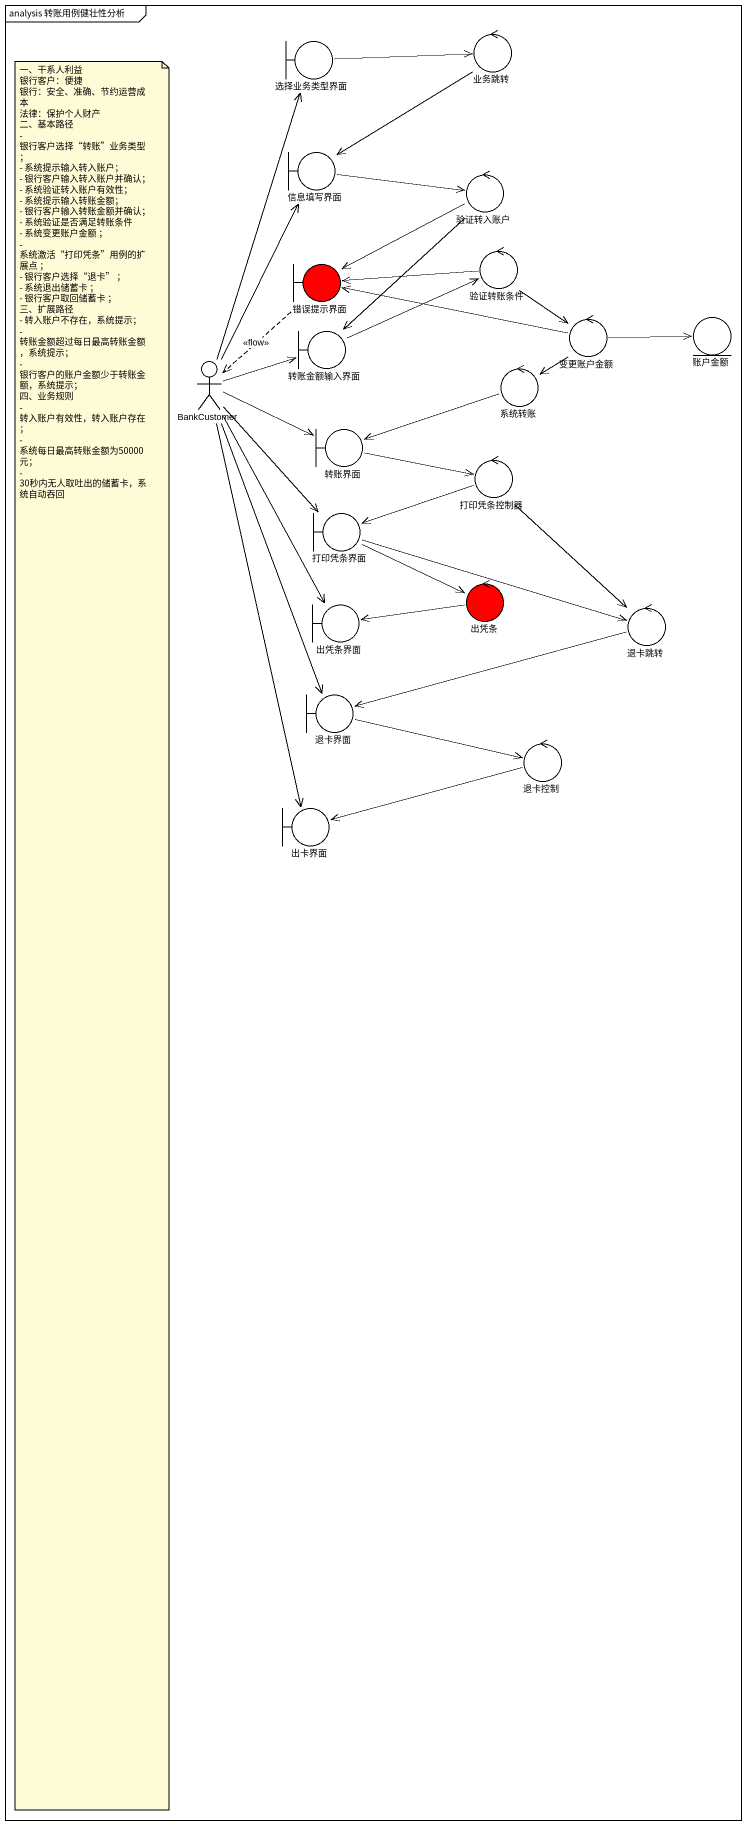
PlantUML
@startuml
mainframe analysis 转账用例健壮性分析
boundary 选择业务类型界面
control 业务跳转
boundary 信息填写界面
control 验证转入账户
boundary 错误提示界面 #FF0000
control 验证转账条件
boundary 转账金额输入界面
control 变更账户金额
entity 账户金额
actor BankCustomer
control 系统转账
boundary 转账界面
control 打印凭条控制器
boundary 打印凭条界面
control 出凭条 #FF0000
boundary 出凭条界面
control 退卡跳转
boundary 退卡界面
control 退卡控制
boundary 出卡界面
选择业务类型界面 -right-> 业务跳转
业务跳转 --> 信息填写界面
信息填写界面 -right-> 验证转入账户
验证转入账户 -left-> 错误提示界面
验证转入账户 --> 转账金额输入界面
错误提示界面 ..> BankCustomer : <<flow>>
验证转账条件 -left-> 错误提示界面
验证转账条件 --> 变更账户金额
转账金额输入界面 -right-> 验证转账条件
变更账户金额 -left-> 错误提示界面
变更账户金额 -right-> 账户金额
变更账户金额 --> 系统转账
BankCustomer -up-> 选择业务类型界面
BankCustomer -up-> 信息填写界面
BankCustomer -right-> 转账金额输入界面
BankCustomer -right-> 转账界面
BankCustomer --> 打印凭条界面
BankCustomer --> 出凭条界面
BankCustomer --> 退卡界面
BankCustomer --> 出卡界面
系统转账 -left-> 转账界面
转账界面 -right-> 打印凭条控制器
打印凭条控制器 -left-> 打印凭条界面
打印凭条控制器 --> 退卡跳转
打印凭条界面 -right-> 出凭条
打印凭条界面 -right-> 退卡跳转
出凭条 -left-> 出凭条界面
退卡跳转 -left-> 退卡界面
退卡界面 -right-> 退卡控制
退卡控制 -left-> 出卡界面
note as N1
  一、干系人利益
  银行客户：便捷
  银行：安全、准确、节约运营成本
  法律：保护个人财产
  二、基本路径
  - 银行客户选择“转账”业务类型；
  - 系统提示输入转入账户；
  - 银行客户输入转入账户并确认；
  - 系统验证转入账户有效性；
  - 系统提示输入转账金额；
  - 银行客户输入转账金额并确认；
  - 系统验证是否满足转账条件
  - 系统变更账户金额 ；
  - 系统激活“打印凭条”用例的扩展点 ；
  - 银行客户选择“退卡” ；
  - 系统退出储蓄卡 ；
  - 银行客户取回储蓄卡 ；
  三、扩展路径
  - 转入账户不存在，系统提示；
  - 转账金额超过每日最高转账金额，系统提示；
  - 银行客户的账户金额少于转账金额，系统提示；
  四、业务规则
  - 转入账户有效性，转入账户存在；
  - 系统每日最高转账金额为50000元；
  - 30秒内无人取吐出的储蓄卡，系统自动吞回
end note
@enduml
